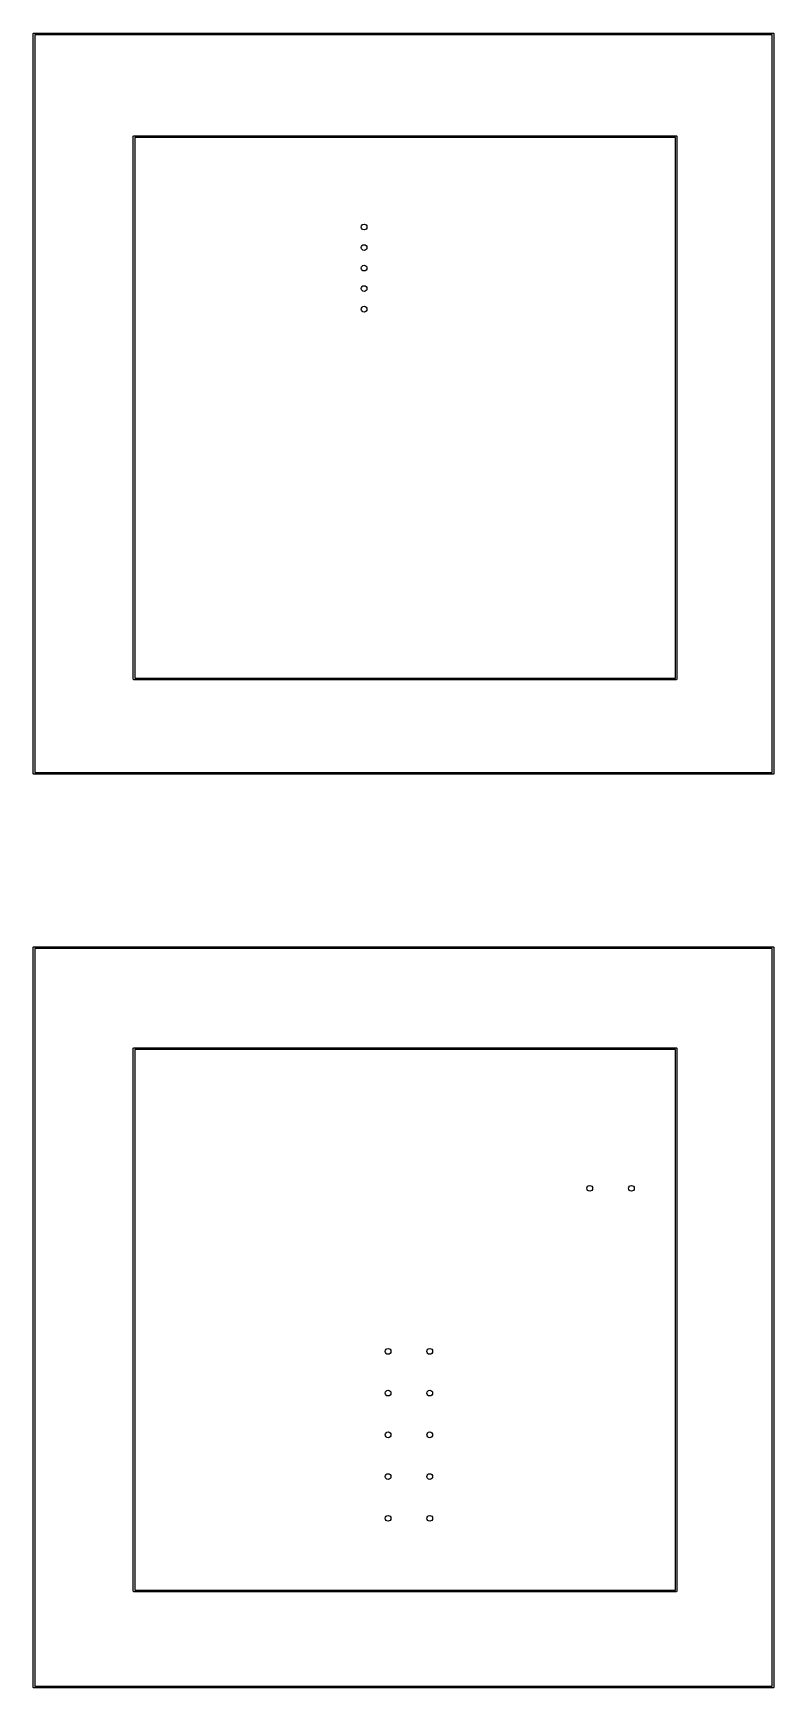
# Model space of a CAD drawing. Extents: x 4.54 to 6.32, y -5.63 to -1.66.
import ezdxf

# ---------------------------------------------------------------- set-up
doc = ezdxf.new("R2010")
doc.units = 0
doc.header["$MEASUREMENT"] = 0
doc.layers.add('BLACK', color=7, linetype='CONTINUOUS')

msp = doc.modelspace()

# ---------------------------------------------------------------- linework, layer by layer
at = {"layer": 'BLACK', "linetype": 'CONTINUOUS'}
for p, q in [((4.5413, -1.6634), (4.5415, -1.6626)), ((4.5413, -3.435), (4.5413, -1.6634)), ((4.5415, -1.6626), (4.5426, -1.6616)), ((4.5426, -1.6616), (4.5433, -1.6614)), ((4.5433, -1.6614), (6.315, -1.6614)), ((6.315, -1.6614), (6.3157, -1.6616)), ((6.3157, -1.6616), (6.3168, -1.6626)), ((6.3168, -1.6626), (6.3169, -1.6634)), ((6.3169, -1.6634), (6.3169, -3.435)), ((4.5453, -1.6654), (4.5453, -3.4331)), ((6.313, -1.6654), (4.5453, -1.6654)), ((6.313, -3.4331), (6.313, -1.6654)), ((4.7815, -1.9094), (4.7816, -1.9087)), ((4.7815, -3.2087), (4.7815, -1.9094)), ((4.7816, -1.9087), (4.7827, -1.9076)), ((4.7827, -1.9076), (4.7835, -1.9075)), ((4.7835, -1.9075), (6.0827, -1.9075)), ((4.7854, -1.9114), (4.7854, -3.2067)), ((6.0807, -1.9114), (4.7854, -1.9114)), ((6.0807, -3.2067), (6.0807, -1.9114)), ((6.0827, -1.9075), (6.0834, -1.9076)), ((6.0834, -1.9076), (6.0845, -1.9087)), ((6.0845, -1.9087), (6.0846, -1.9094)), ((6.0846, -1.9094), (6.0846, -3.2087)), ((4.7816, -3.2094), (4.7815, -3.2087)), ((4.7827, -3.2105), (4.7816, -3.2094)), ((4.7835, -3.2106), (4.7827, -3.2105)), ((6.0827, -3.2106), (4.7835, -3.2106)), ((4.7854, -3.2067), (6.0807, -3.2067)), ((6.0834, -3.2105), (6.0827, -3.2106)), ((6.0845, -3.2094), (6.0834, -3.2105)), ((6.0846, -3.2087), (6.0845, -3.2094)), ((4.5415, -3.4358), (4.5413, -3.435)), ((4.5426, -3.4369), (4.5415, -3.4358)), ((4.5433, -3.437), (4.5426, -3.4369)), ((6.315, -3.437), (4.5433, -3.437)), ((4.5453, -3.4331), (6.313, -3.4331)), ((6.3157, -3.4369), (6.315, -3.437)), ((6.3168, -3.4358), (6.3157, -3.4369)), ((6.3169, -3.435), (6.3168, -3.4358)), ((4.5413, -3.8524), (4.5415, -3.8516)), ((4.5413, -5.624), (4.5413, -3.8524)), ((4.5415, -3.8516), (4.5426, -3.8505)), ((4.5426, -3.8505), (4.5433, -3.8504)), ((4.5433, -3.8504), (6.315, -3.8504)), ((4.5453, -3.8543), (4.5453, -5.622)), ((6.313, -3.8543), (4.5453, -3.8543)), ((6.313, -5.622), (6.313, -3.8543)), ((6.315, -3.8504), (6.3157, -3.8505)), ((6.3157, -3.8505), (6.3168, -3.8516)), ((6.3168, -3.8516), (6.3169, -3.8524)), ((6.3169, -3.8524), (6.3169, -5.624)), ((4.7815, -4.0945), (4.7816, -4.0937)), ((4.7815, -5.3937), (4.7815, -4.0945)), ((4.7816, -4.0937), (4.7827, -4.0927)), ((4.7827, -4.0927), (4.7835, -4.0925)), ((4.7835, -4.0925), (6.0827, -4.0925)), ((4.7854, -4.0965), (4.7854, -5.3917)), ((6.0807, -4.0965), (4.7854, -4.0965)), ((6.0807, -5.3917), (6.0807, -4.0965)), ((6.0827, -4.0925), (6.0834, -4.0927)), ((6.0834, -4.0927), (6.0845, -4.0937)), ((6.0845, -4.0937), (6.0846, -4.0945)), ((6.0846, -4.0945), (6.0846, -5.3937)), ((4.7854, -5.3917), (6.0807, -5.3917)), ((4.7816, -5.3945), (4.7815, -5.3937)), ((4.7827, -5.3955), (4.7816, -5.3945)), ((4.7835, -5.3957), (4.7827, -5.3955)), ((6.0827, -5.3957), (4.7835, -5.3957)), ((6.0834, -5.3955), (6.0827, -5.3957)), ((6.0845, -5.3945), (6.0834, -5.3955)), ((6.0846, -5.3937), (6.0845, -5.3945)), ((4.5415, -5.6248), (4.5413, -5.624)), ((4.5426, -5.6258), (4.5415, -5.6248)), ((4.5433, -5.626), (4.5426, -5.6258)), ((6.315, -5.626), (4.5433, -5.626)), ((4.5453, -5.622), (6.313, -5.622)), ((6.3157, -5.6258), (6.315, -5.626)), ((6.3168, -5.6248), (6.3157, -5.6258)), ((6.3169, -5.624), (6.3168, -5.6248))]:
    msp.add_line(p, q, dxfattribs=at)
at = {"layer": 'BLACK'}
for centre in [(5.3346, -2.126), (5.3346, -2.126), (5.3346, -2.1752), (5.3346, -2.1752), (5.3346, -2.2244), (5.3346, -2.2244), (5.3346, -2.2736), (5.3346, -2.2736), (5.3346, -2.3228), (5.3346, -2.3228), (5.8754, -4.4291), (5.8754, -4.4291), (5.9754, -4.4291), (5.9754, -4.4291), (5.3921, -4.8197), (5.3921, -4.8197), (5.4921, -4.8197), (5.4921, -4.8197), (5.3921, -4.9197), (5.3921, -4.9197), (5.4921, -4.9197), (5.4921, -4.9197), (5.3921, -5.0197), (5.3921, -5.0197), (5.4921, -5.0197), (5.4921, -5.0197), (5.3921, -5.1197), (5.3921, -5.1197), (5.4921, -5.1197), (5.4921, -5.1197), (5.3921, -5.2197), (5.3921, -5.2197), (5.4921, -5.2197), (5.4921, -5.2197)]:
    msp.add_circle(centre, 0.00689, dxfattribs=at)

doc.saveas('drawing.dxf')
